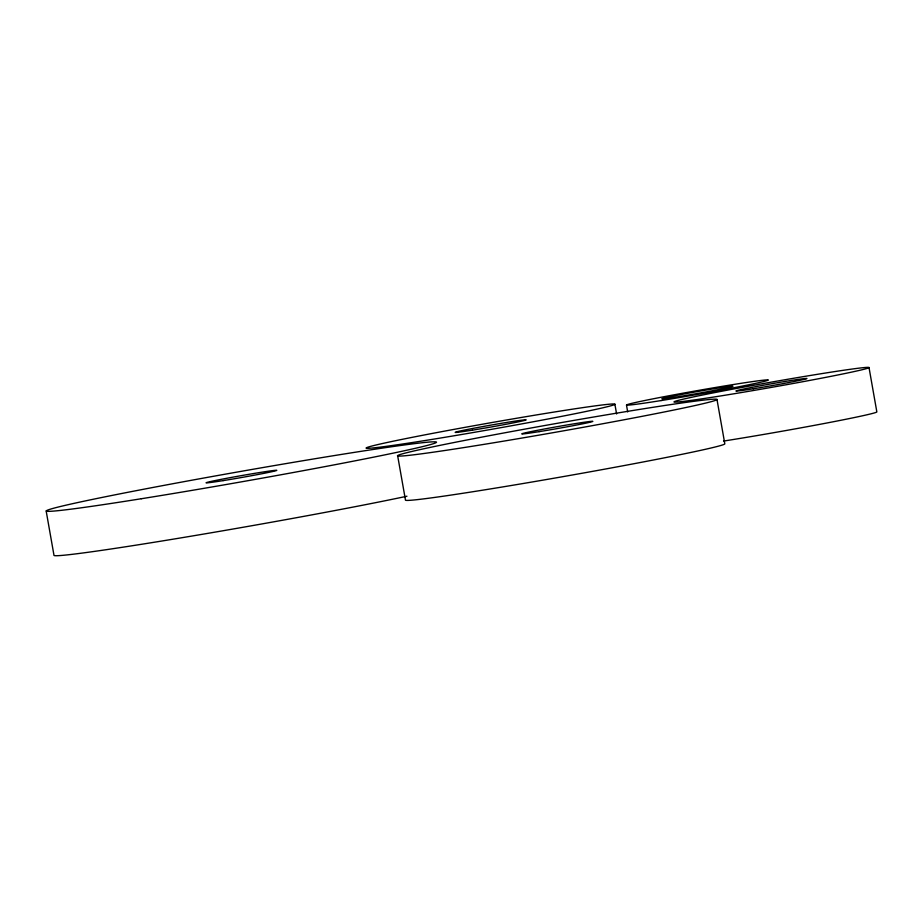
<?xml version="1.0" encoding="UTF-8"?>
<svg xmlns="http://www.w3.org/2000/svg" width="923" height="923" viewBox="0 0 923 923"><rect width="100%" height="100%" fill="white"/><g stroke="black" fill="none" stroke-linecap="round" stroke-linejoin="round"><path stroke-width="1.38" d="M869.028 367.596A99.096 2.596 -10 0 1 721.428 395.817A99.096 2.596 -10 0 1 723.897 390.821A99.096 2.596 -10 0 1 869.028 367.596L876.85 411.935A99.096 2.596 -10 0 1 823.835 423.576A99.096 2.596 -10 0 1 723.551 441.067M716.998 399.544A162.16 4.246 -10 0 1 475.472 445.74A162.16 4.246 -10 0 1 479.499 437.56A162.16 4.246 -10 0 1 716.998 399.544L724.82 443.882A162.16 4.246 -10 0 1 562.811 476.672A162.16 4.246 -10 0 1 405.462 500.024L397.64 455.685M626.463 404.989L627.686 411.923M614.891 404.274A126.116 3.3 -10 0 1 427.026 440.213A126.116 3.3 -10 0 1 430.164 433.845A126.116 3.3 -10 0 1 614.891 404.274L616.599 413.977M46.15 510.904L53.972 555.242A198.191 5.192 -10 0 0 187.392 536.805A198.191 5.192 -10 0 0 406.951 496.228M679.247 396.544A36.032 0.946 -10 0 0 732.92 386.276A36.032 0.946 -10 0 0 680.136 394.721A36.032 0.946 -10 0 0 679.247 396.544M661.053 400.57A72.075 1.892 -10 0 0 768.398 380.034A72.075 1.892 -10 0 0 662.841 396.936A72.075 1.892 -10 0 0 661.053 400.57M753.26 388.779A36.032 0.946 -10 0 0 806.933 378.511A36.032 0.946 -10 0 0 754.16 386.956A36.032 0.946 -10 0 0 753.26 388.779M472.507 430.141A36.032 0.946 -10 0 0 526.179 419.873A36.032 0.946 -10 0 0 473.407 428.318A36.032 0.946 -10 0 0 472.507 430.141M539.136 431.641A36.032 0.946 -10 0 0 592.808 421.373A36.032 0.946 -10 0 0 540.024 429.818A36.032 0.946 -10 0 0 539.136 431.641M141.265 498.743A198.191 5.192 -10 0 0 436.475 442.279A198.191 5.192 -10 0 0 146.192 488.752A198.191 5.192 -10 0 0 141.265 498.743M223.124 480.618A36.032 0.946 -10 0 0 276.796 470.349A36.032 0.946 -10 0 0 224.012 478.806A36.032 0.946 -10 0 0 223.124 480.618"/></g></svg>
